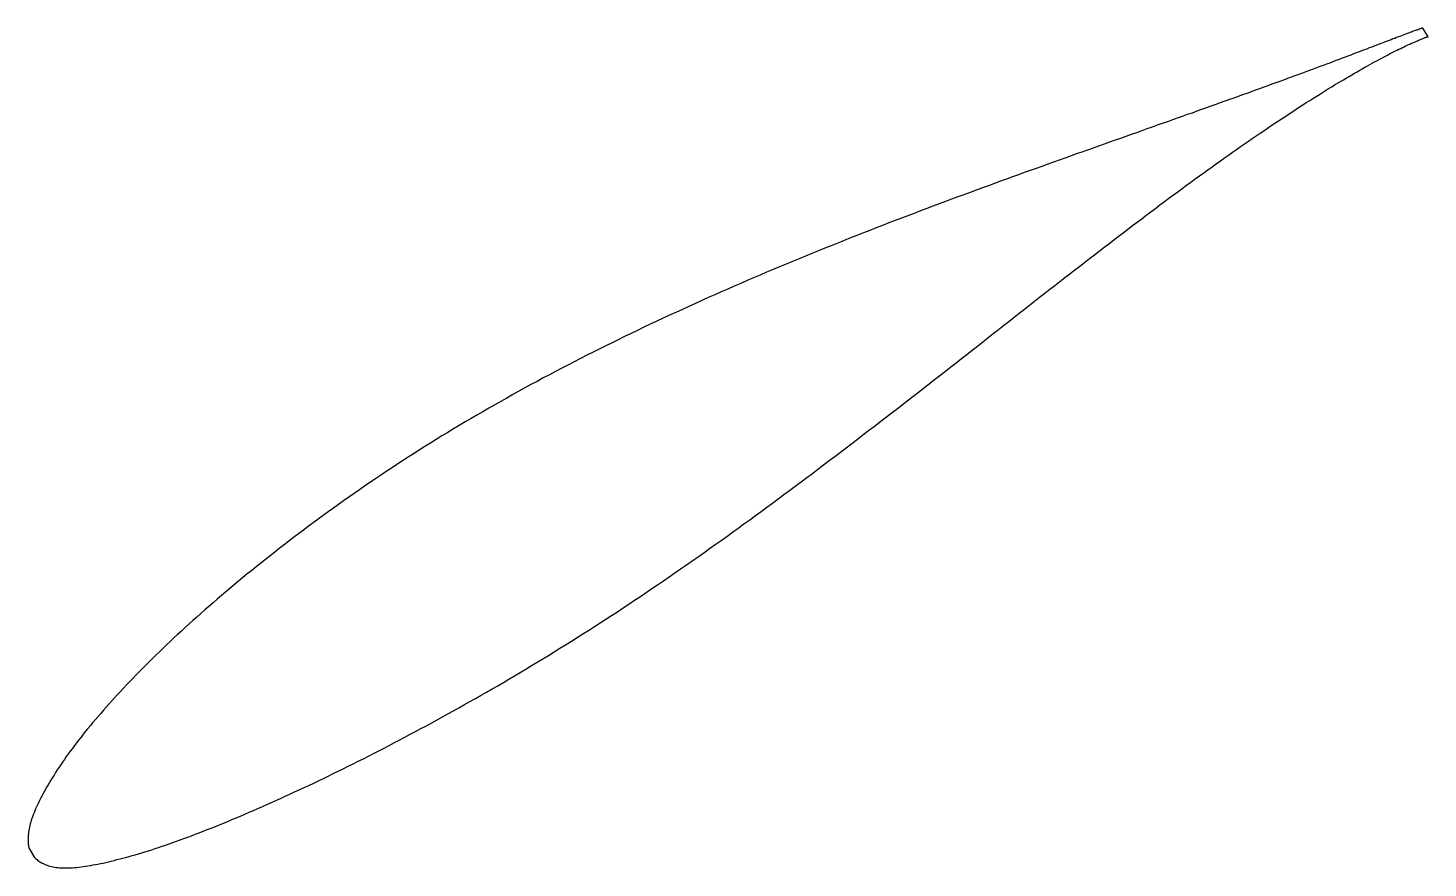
# Model space of a CAD drawing. Header units: metres. Extents: x -40 to 81, y -25 to 48.
import ezdxf

# ---------------------------------------------------------------- set-up
doc = ezdxf.new("R2010")
doc.units = ezdxf.units.M

msp = doc.modelspace()

# ---------------------------------------------------------------- linework, layer by layer
msp.add_lwpolyline([(80.4, 48.01), (80.4, 48.01), (80.39, 48.01), (80.38, 48.01), (80.36, 48), (80.34, 47.99), (80.31, 47.99), (80.27, 47.98), (80.23, 47.96), (80.19, 47.95), (80.14, 47.93), (80.09, 47.91), (80.03, 47.89), (79.97, 47.87), (79.9, 47.84), (79.82, 47.82), (79.74, 47.79), (79.66, 47.76), (79.57, 47.73), (79.48, 47.69), (79.38, 47.66), (79.28, 47.62), (79.17, 47.58), (79.06, 47.53), (78.94, 47.49), (78.81, 47.44), (78.69, 47.4), (78.55, 47.34), (78.42, 47.29), (78.27, 47.24), (78.13, 47.18), (77.97, 47.12), (77.82, 47.07), (77.66, 47), (77.49, 46.94), (77.32, 46.87), (77.14, 46.81), (76.96, 46.74), (76.77, 46.67), (76.58, 46.59), (76.39, 46.52), (76.19, 46.44), (75.98, 46.37), (75.77, 46.29), (75.56, 46.2), (75.34, 46.12), (75.12, 46.04), (74.89, 45.95), (74.65, 45.86), (74.42, 45.77), (74.17, 45.68), (73.93, 45.59), (73.68, 45.49), (73.42, 45.4), (73.16, 45.3), (72.89, 45.2), (72.62, 45.1), (72.35, 44.99), (72.07, 44.89), (71.78, 44.78), (71.5, 44.68), (71.2, 44.57), (70.91, 44.46), (70.6, 44.35), (70.3, 44.23), (69.99, 44.12), (69.67, 44), (69.35, 43.88), (69.03, 43.77), (68.7, 43.65), (68.37, 43.52), (68.03, 43.4), (67.69, 43.28), (67.35, 43.15), (67, 43.03), (66.65, 42.9), (66.29, 42.77), (65.93, 42.64), (65.56, 42.5), (65.19, 42.37), (64.82, 42.24), (64.44, 42.1), (64.06, 41.96), (63.68, 41.83), (63.29, 41.69), (62.89, 41.55), (62.5, 41.4), (62.09, 41.26), (61.69, 41.12), (61.28, 40.97), (60.87, 40.82), (60.45, 40.67), (60.03, 40.53), (59.61, 40.37), (59.18, 40.22), (58.75, 40.07), (58.32, 39.92), (57.88, 39.76), (57.44, 39.61), (57, 39.45), (56.55, 39.29), (56.1, 39.13), (55.65, 38.97), (55.19, 38.81), (54.73, 38.64), (54.27, 38.48), (53.8, 38.32), (53.33, 38.15), (52.86, 37.98), (52.38, 37.81), (51.91, 37.64), (51.42, 37.47), (50.94, 37.3), (50.45, 37.13), (49.96, 36.95), (49.47, 36.78), (48.98, 36.6), (48.48, 36.42), (47.98, 36.24), (47.48, 36.06), (46.97, 35.88), (46.46, 35.7), (45.95, 35.52), (45.44, 35.33), (44.93, 35.15), (44.41, 34.96), (43.89, 34.77), (43.37, 34.58), (42.85, 34.39), (42.33, 34.2), (41.8, 34), (41.27, 33.81), (40.74, 33.61), (40.21, 33.42), (39.67, 33.22), (39.14, 33.02), (38.6, 32.82), (38.06, 32.62), (37.52, 32.41), (36.98, 32.21), (36.44, 32), (35.89, 31.8), (35.35, 31.59), (34.8, 31.38), (34.25, 31.17), (33.7, 30.96), (33.15, 30.74), (32.6, 30.53), (32.05, 30.31), (31.49, 30.09), (30.94, 29.88), (30.38, 29.66), (29.83, 29.43), (29.27, 29.21), (28.71, 28.99), (28.16, 28.76), (27.6, 28.53), (27.04, 28.31), (26.48, 28.08), (25.92, 27.85), (25.36, 27.61), (24.8, 27.38), (24.24, 27.14), (23.68, 26.91), (23.12, 26.67), (22.56, 26.43), (22, 26.19), (21.44, 25.95), (20.88, 25.7), (20.32, 25.46), (19.76, 25.21), (19.2, 24.97), (18.64, 24.72), (18.08, 24.47), (17.52, 24.22), (16.96, 23.96), (16.4, 23.71), (15.84, 23.45), (15.29, 23.2), (14.73, 22.94), (14.18, 22.68), (13.62, 22.42), (13.07, 22.16), (12.52, 21.89), (11.96, 21.63), (11.41, 21.36), (10.86, 21.09), (10.32, 20.82), (9.77, 20.55), (9.22, 20.28), (8.68, 20.01), (8.14, 19.74), (7.59, 19.46), (7.05, 19.18), (6.51, 18.9), (5.98, 18.62), (5.44, 18.34), (4.91, 18.06), (4.37, 17.78), (3.84, 17.49), (3.31, 17.21), (2.79, 16.92), (2.26, 16.63), (1.74, 16.34), (1.22, 16.05), (0.7, 15.76), (0.18, 15.46), (-0.34, 15.17), (-0.85, 14.87), (-1.36, 14.58), (-1.87, 14.28), (-2.38, 13.98), (-2.88, 13.68), (-3.38, 13.38), (-3.88, 13.07), (-4.38, 12.77), (-4.87, 12.47), (-5.37, 12.16), (-5.86, 11.85), (-6.34, 11.55), (-6.83, 11.24), (-7.31, 10.93), (-7.79, 10.62), (-8.27, 10.31), (-8.74, 10), (-9.21, 9.69), (-9.68, 9.37), (-10.14, 9.06), (-10.61, 8.75), (-11.07, 8.43), (-11.52, 8.12), (-11.98, 7.8), (-12.43, 7.49), (-12.88, 7.17), (-13.32, 6.85), (-13.77, 6.54), (-14.21, 6.22), (-14.64, 5.9), (-15.08, 5.59), (-15.51, 5.27), (-15.94, 4.95), (-16.36, 4.63), (-16.78, 4.32), (-17.2, 4), (-17.62, 3.69), (-18.03, 3.37), (-18.44, 3.05), (-18.84, 2.74), (-19.24, 2.42), (-19.64, 2.11), (-20.04, 1.79), (-20.43, 1.48), (-20.82, 1.16), (-21.21, 0.85), (-21.59, 0.54), (-21.97, 0.22), (-22.34, -0.09), (-22.72, -0.4), (-23.09, -0.71), (-23.45, -1.02), (-23.81, -1.33), (-24.17, -1.64), (-24.52, -1.95), (-24.88, -2.25), (-25.22, -2.56), (-25.57, -2.87), (-25.91, -3.17), (-26.24, -3.47), (-26.57, -3.78), (-26.9, -4.08), (-27.23, -4.38), (-27.55, -4.68), (-27.87, -4.98), (-28.18, -5.28), (-28.49, -5.57), (-28.8, -5.87), (-29.1, -6.16), (-29.4, -6.45), (-29.7, -6.74), (-29.99, -7.03), (-30.27, -7.32), (-30.56, -7.61), (-30.84, -7.89), (-31.11, -8.18), (-31.38, -8.46), (-31.65, -8.74), (-31.92, -9.02), (-32.18, -9.3), (-32.43, -9.57), (-32.68, -9.85), (-32.93, -10.12), (-33.17, -10.39), (-33.41, -10.66), (-33.65, -10.93), (-33.88, -11.19), (-34.11, -11.45), (-34.33, -11.72), (-34.55, -11.98), (-34.77, -12.23), (-34.98, -12.49), (-35.18, -12.74), (-35.39, -12.99), (-35.58, -13.24), (-35.78, -13.49), (-35.97, -13.74), (-36.15, -13.98), (-36.33, -14.22), (-36.51, -14.46), (-36.68, -14.7), (-36.85, -14.93), (-37.02, -15.17), (-37.18, -15.4), (-37.33, -15.63), (-37.48, -15.85), (-37.63, -16.08), (-37.78, -16.3), (-37.91, -16.52), (-38.05, -16.73), (-38.18, -16.95), (-38.31, -17.16), (-38.43, -17.36), (-38.55, -17.57), (-38.66, -17.77), (-38.77, -17.97), (-38.88, -18.16), (-38.98, -18.36), (-39.08, -18.55), (-39.17, -18.73), (-39.26, -18.92), (-39.34, -19.1), (-39.43, -19.28), (-39.5, -19.45), (-39.58, -19.62), (-39.64, -19.79), (-39.71, -19.96), (-39.77, -20.12), (-39.82, -20.28), (-39.88, -20.43), (-39.92, -20.59), (-39.97, -20.74), (-40, -20.89), (-40.04, -21.03), (-40.07, -21.17), (-40.09, -21.31), (-40.12, -21.45), (-40.13, -21.58), (-40.15, -21.71), (-40.16, -21.83), (-40.16, -21.95), (-40.16, -22.07), (-40.16, -22.18), (-40.16, -22.29), (-40.15, -22.39), (-40.14, -22.49), (-40.12, -22.58), (-40.11, -22.67), (-40.09, -22.74), (-40.08, -22.8), (-40.06, -22.85), (-40.05, -22.88), (-39.6, -23.65), (-39.6, -23.65), (-39.58, -23.67), (-39.55, -23.69), (-39.51, -23.72), (-39.45, -23.77), (-39.38, -23.83), (-39.31, -23.89), (-39.23, -23.95), (-39.14, -24.01), (-39.05, -24.06), (-38.95, -24.12), (-38.84, -24.17), (-38.74, -24.22), (-38.63, -24.27), (-38.51, -24.31), (-38.39, -24.35), (-38.27, -24.39), (-38.14, -24.42), (-38.01, -24.45), (-37.88, -24.48), (-37.74, -24.5), (-37.59, -24.52), (-37.45, -24.53), (-37.3, -24.54), (-37.14, -24.55), (-36.98, -24.55), (-36.82, -24.55), (-36.66, -24.55), (-36.49, -24.54), (-36.31, -24.53), (-36.13, -24.51), (-35.95, -24.5), (-35.76, -24.48), (-35.57, -24.45), (-35.38, -24.43), (-35.18, -24.4), (-34.98, -24.37), (-34.77, -24.33), (-34.56, -24.29), (-34.34, -24.25), (-34.12, -24.21), (-33.9, -24.16), (-33.67, -24.12), (-33.44, -24.07), (-33.2, -24.01), (-32.96, -23.96), (-32.72, -23.9), (-32.47, -23.83), (-32.21, -23.77), (-31.96, -23.7), (-31.7, -23.63), (-31.43, -23.56), (-31.16, -23.48), (-30.89, -23.41), (-30.61, -23.32), (-30.33, -23.24), (-30.05, -23.15), (-29.76, -23.06), (-29.47, -22.97), (-29.18, -22.87), (-28.88, -22.77), (-28.58, -22.67), (-28.27, -22.57), (-27.96, -22.46), (-27.65, -22.35), (-27.33, -22.24), (-27.01, -22.12), (-26.69, -22), (-26.36, -21.88), (-26.03, -21.76), (-25.7, -21.63), (-25.36, -21.5), (-25.02, -21.37), (-24.67, -21.23), (-24.33, -21.1), (-23.97, -20.96), (-23.62, -20.81), (-23.26, -20.67), (-22.9, -20.52), (-22.54, -20.37), (-22.17, -20.21), (-21.8, -20.06), (-21.43, -19.9), (-21.05, -19.74), (-20.67, -19.57), (-20.29, -19.41), (-19.9, -19.24), (-19.51, -19.07), (-19.12, -18.89), (-18.73, -18.72), (-18.33, -18.54), (-17.93, -18.36), (-17.53, -18.17), (-17.12, -17.98), (-16.71, -17.8), (-16.3, -17.6), (-15.89, -17.41), (-15.47, -17.21), (-15.05, -17.01), (-14.63, -16.81), (-14.21, -16.61), (-13.78, -16.4), (-13.35, -16.19), (-12.92, -15.98), (-12.49, -15.76), (-12.05, -15.55), (-11.62, -15.33), (-11.17, -15.11), (-10.73, -14.88), (-10.29, -14.66), (-9.84, -14.43), (-9.39, -14.19), (-8.94, -13.96), (-8.49, -13.72), (-8.03, -13.49), (-7.58, -13.25), (-7.12, -13), (-6.66, -12.76), (-6.2, -12.51), (-5.73, -12.26), (-5.27, -12.01), (-4.8, -11.75), (-4.33, -11.49), (-3.86, -11.23), (-3.39, -10.97), (-2.91, -10.71), (-2.44, -10.44), (-1.96, -10.18), (-1.48, -9.9), (-1, -9.63), (-0.52, -9.36), (-0.04, -9.08), (0.44, -8.8), (0.93, -8.52), (1.41, -8.23), (1.9, -7.95), (2.39, -7.66), (2.88, -7.37), (3.36, -7.07), (3.85, -6.78), (4.35, -6.48), (4.84, -6.18), (5.33, -5.88), (5.82, -5.57), (6.31, -5.27), (6.81, -4.96), (7.3, -4.65), (7.8, -4.33), (8.29, -4.02), (8.79, -3.7), (9.28, -3.38), (9.78, -3.06), (10.28, -2.73), (10.78, -2.41), (11.27, -2.08), (11.77, -1.75), (12.27, -1.42), (12.77, -1.09), (13.26, -0.75), (13.76, -0.42), (14.26, -0.08), (14.76, 0.26), (15.26, 0.6), (15.76, 0.95), (16.25, 1.29), (16.75, 1.64), (17.25, 1.98), (17.75, 2.33), (18.25, 2.68), (18.74, 3.04), (19.24, 3.39), (19.74, 3.74), (20.23, 4.1), (20.73, 4.45), (21.23, 4.81), (21.72, 5.17), (22.22, 5.53), (22.71, 5.89), (23.21, 6.25), (23.7, 6.62), (24.2, 6.98), (24.69, 7.34), (25.18, 7.71), (25.67, 8.07), (26.16, 8.44), (26.66, 8.8), (27.15, 9.17), (27.64, 9.54), (28.12, 9.91), (28.61, 10.27), (29.1, 10.64), (29.59, 11.01), (30.07, 11.38), (30.56, 11.75), (31.04, 12.12), (31.53, 12.49), (32.01, 12.86), (32.49, 13.23), (32.97, 13.6), (33.45, 13.96), (33.93, 14.33), (34.41, 14.7), (34.89, 15.07), (35.36, 15.44), (35.84, 15.81), (36.31, 16.17), (36.78, 16.54), (37.25, 16.91), (37.72, 17.27), (38.19, 17.64), (38.66, 18), (39.13, 18.37), (39.59, 18.73), (40.06, 19.1), (40.52, 19.46), (40.98, 19.82), (41.44, 20.18), (41.9, 20.54), (42.36, 20.9), (42.81, 21.25), (43.27, 21.61), (43.72, 21.96), (44.17, 22.32), (44.62, 22.67), (45.07, 23.02), (45.51, 23.37), (45.96, 23.72), (46.4, 24.06), (46.84, 24.41), (47.28, 24.75), (47.72, 25.1), (48.16, 25.44), (48.59, 25.77), (49.03, 26.11), (49.46, 26.45), (49.89, 26.78), (50.32, 27.11), (50.74, 27.44), (51.17, 27.77), (51.59, 28.1), (52.01, 28.42), (52.43, 28.74), (52.84, 29.06), (53.26, 29.38), (53.67, 29.7), (54.08, 30.01), (54.49, 30.32), (54.9, 30.63), (55.3, 30.94), (55.7, 31.24), (56.1, 31.54), (56.5, 31.84), (56.9, 32.14), (57.29, 32.43), (57.68, 32.73), (58.07, 33.02), (58.46, 33.3), (58.84, 33.59), (59.22, 33.87), (59.6, 34.15), (59.98, 34.43), (60.35, 34.7), (60.73, 34.97), (61.09, 35.24), (61.46, 35.5), (61.83, 35.77), (62.19, 36.03), (62.55, 36.28), (62.91, 36.54), (63.26, 36.79), (63.61, 37.04), (63.96, 37.28), (64.31, 37.53), (64.65, 37.77), (64.99, 38), (65.33, 38.24), (65.66, 38.47), (66, 38.7), (66.33, 38.92), (66.65, 39.14), (66.98, 39.36), (67.3, 39.58), (67.61, 39.79), (67.93, 40), (68.24, 40.21), (68.55, 40.41), (68.85, 40.61), (69.16, 40.81), (69.46, 41.01), (69.75, 41.2), (70.04, 41.39), (70.33, 41.57), (70.62, 41.75), (70.9, 41.93), (71.18, 42.11), (71.46, 42.28), (71.73, 42.45), (72, 42.62), (72.26, 42.78), (72.53, 42.94), (72.78, 43.1), (73.04, 43.25), (73.29, 43.4), (73.54, 43.55), (73.78, 43.69), (74.02, 43.83), (74.26, 43.97), (74.5, 44.11), (74.73, 44.24), (74.95, 44.37), (75.17, 44.5), (75.39, 44.62), (75.61, 44.74), (75.82, 44.86), (76.02, 44.97), (76.23, 45.08), (76.42, 45.19), (76.62, 45.29), (76.81, 45.39), (77, 45.49), (77.18, 45.59), (77.36, 45.68), (77.53, 45.77), (77.7, 45.86), (77.87, 45.95), (78.03, 46.03), (78.19, 46.11), (78.34, 46.18), (78.49, 46.25), (78.64, 46.32), (78.78, 46.39), (78.91, 46.46), (79.04, 46.52), (79.17, 46.58), (79.29, 46.63), (79.41, 46.69), (79.53, 46.74), (79.64, 46.79), (79.74, 46.83), (79.84, 46.88), (79.94, 46.92), (80.03, 46.96), (80.11, 46.99), (80.2, 47.03), (80.27, 47.06), (80.35, 47.09), (80.41, 47.11), (80.48, 47.14), (80.54, 47.16), (80.59, 47.18), (80.64, 47.2), (80.68, 47.21), (80.72, 47.22), (80.75, 47.23), (80.78, 47.24), (80.81, 47.25), (80.82, 47.26), (80.84, 47.26), (80.85, 47.26), (80.85, 47.26)], close=True)

doc.saveas('drawing.dxf')
